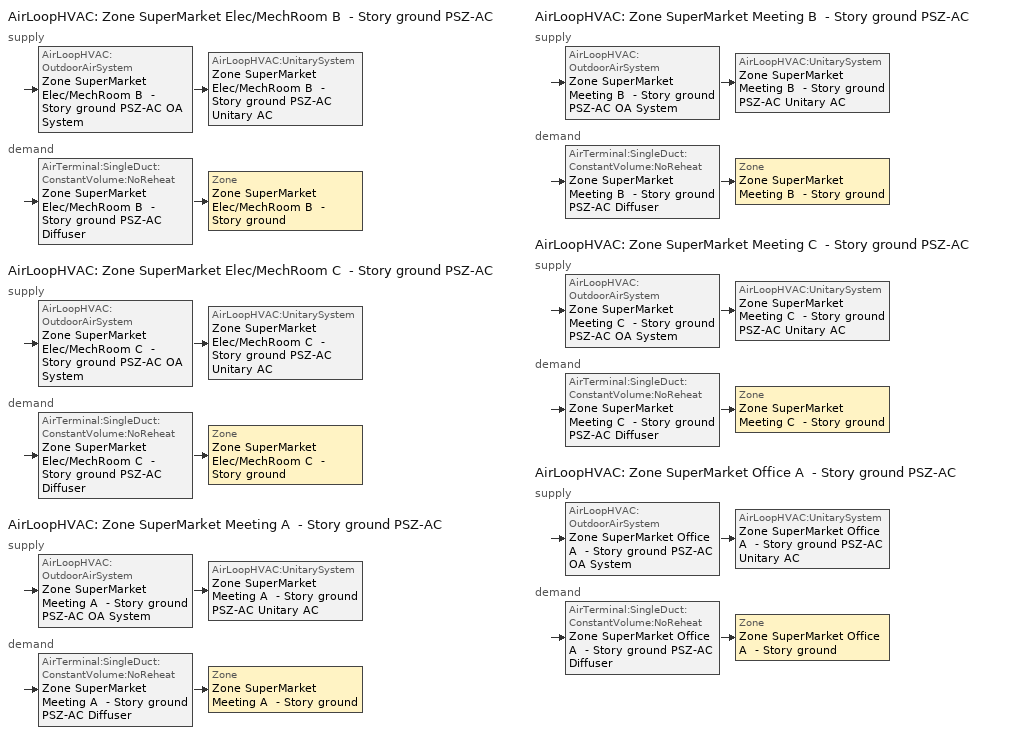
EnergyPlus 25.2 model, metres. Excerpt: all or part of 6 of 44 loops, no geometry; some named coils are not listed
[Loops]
AirLoopHVAC 'Zone SuperMarket Elec/MechRoom B  - Story ground PSZ-AC'
 supply: AirLoopHVAC:OutdoorAirSystem 'Zone SuperMarket Elec/MechRoom B  - Story ground PSZ-AC OA System' > AirLoopHVAC:UnitarySystem 'Zone SuperMarket Elec/MechRoom B  - Story ground PSZ-AC Unitary AC'
 demand: AirTerminal:SingleDuct:ConstantVolume:NoReheat 'Zone SuperMarket Elec/MechRoom B  - Story ground PSZ-AC Diffuser' > Zone 'Zone SuperMarket Elec/MechRoom B  - Story ground'
AirLoopHVAC 'Zone SuperMarket Elec/MechRoom C  - Story ground PSZ-AC'
 supply: AirLoopHVAC:OutdoorAirSystem 'Zone SuperMarket Elec/MechRoom C  - Story ground PSZ-AC OA System' > AirLoopHVAC:UnitarySystem 'Zone SuperMarket Elec/MechRoom C  - Story ground PSZ-AC Unitary AC'
 demand: AirTerminal:SingleDuct:ConstantVolume:NoReheat 'Zone SuperMarket Elec/MechRoom C  - Story ground PSZ-AC Diffuser' > Zone 'Zone SuperMarket Elec/MechRoom C  - Story ground'
AirLoopHVAC 'Zone SuperMarket Meeting A  - Story ground PSZ-AC'
 supply: AirLoopHVAC:OutdoorAirSystem 'Zone SuperMarket Meeting A  - Story ground PSZ-AC OA System' > AirLoopHVAC:UnitarySystem 'Zone SuperMarket Meeting A  - Story ground PSZ-AC Unitary AC'
 demand: AirTerminal:SingleDuct:ConstantVolume:NoReheat 'Zone SuperMarket Meeting A  - Story ground PSZ-AC Diffuser' > Zone 'Zone SuperMarket Meeting A  - Story ground'
AirLoopHVAC 'Zone SuperMarket Meeting B  - Story ground PSZ-AC'
 supply: AirLoopHVAC:OutdoorAirSystem 'Zone SuperMarket Meeting B  - Story ground PSZ-AC OA System' > AirLoopHVAC:UnitarySystem 'Zone SuperMarket Meeting B  - Story ground PSZ-AC Unitary AC'
 demand: AirTerminal:SingleDuct:ConstantVolume:NoReheat 'Zone SuperMarket Meeting B  - Story ground PSZ-AC Diffuser' > Zone 'Zone SuperMarket Meeting B  - Story ground'
AirLoopHVAC 'Zone SuperMarket Meeting C  - Story ground PSZ-AC'
 supply: AirLoopHVAC:OutdoorAirSystem 'Zone SuperMarket Meeting C  - Story ground PSZ-AC OA System' > AirLoopHVAC:UnitarySystem 'Zone SuperMarket Meeting C  - Story ground PSZ-AC Unitary AC'
 demand: AirTerminal:SingleDuct:ConstantVolume:NoReheat 'Zone SuperMarket Meeting C  - Story ground PSZ-AC Diffuser' > Zone 'Zone SuperMarket Meeting C  - Story ground'
AirLoopHVAC 'Zone SuperMarket Office A  - Story ground PSZ-AC'
 supply: AirLoopHVAC:OutdoorAirSystem 'Zone SuperMarket Office A  - Story ground PSZ-AC OA System' > AirLoopHVAC:UnitarySystem 'Zone SuperMarket Office A  - Story ground PSZ-AC Unitary AC'
 demand: AirTerminal:SingleDuct:ConstantVolume:NoReheat 'Zone SuperMarket Office A  - Story ground PSZ-AC Diffuser' > Zone 'Zone SuperMarket Office A  - Story ground'
[ZoneControl:Thermostat] Temperature Difference Between Cutout And Setpoint {deltaC}=0
Name | Zone or ZoneList | Control Type Schedule | Control 1
Zone SuperMarket Elec/MechRoom B  - Story ground Thermostat | Zone SuperMarket Elec/MechRoom B  - Story ground | Zone SuperMarket Elec/MechRoom B  - Story ground Thermostat Schedule | SuperMarket Elec/MechRoom - 90.1-2019 Thermostat 1
Zone SuperMarket Elec/MechRoom C  - Story ground Thermostat | Zone SuperMarket Elec/MechRoom C  - Story ground | Zone SuperMarket Elec/MechRoom C  - Story ground Thermostat Schedule | SuperMarket Elec/MechRoom - 90.1-2019 Thermostat
Zone SuperMarket Meeting A  - Story ground Thermostat | Zone SuperMarket Meeting A  - Story ground | Zone SuperMarket Meeting A  - Story ground Thermostat Schedule | SuperMarket Meeting - 90.1-2019 Thermostat
Zone SuperMarket Meeting B  - Story ground Thermostat | Zone SuperMarket Meeting B  - Story ground | Zone SuperMarket Meeting B  - Story ground Thermostat Schedule | SuperMarket Meeting - 90.1-2019 Thermostat 2
Zone SuperMarket Meeting C  - Story ground Thermostat | Zone SuperMarket Meeting C  - Story ground | Zone SuperMarket Meeting C  - Story ground Thermostat Schedule | SuperMarket Meeting - 90.1-2019 Thermostat 1
Zone SuperMarket Office A  - Story ground Thermostat | Zone SuperMarket Office A  - Story ground | Zone SuperMarket Office A  - Story ground Thermostat Schedule | SuperMarket Office - 90.1-2019 Thermostat 1
[ThermostatSetpoint:DualSetpoint] Heating Setpoint Temperature Schedule=SuperMarket HtgSetp; Cooling Setpoint Temperature Schedule=SuperMarket ClgSetp
SuperMarket Elec/MechRoom - 90.1-2019 Thermostat 1; SuperMarket Elec/MechRoom - 90.1-2019 Thermostat; SuperMarket Meeting - 90.1-2019 Thermostat; SuperMarket Meeting - 90.1-2019 Thermostat 2; SuperMarket Meeting - 90.1-2019 Thermostat 1; SuperMarket Office - 90.1-2019 Thermostat 1
[AirTerminal:SingleDuct:ConstantVolume:NoReheat] Availability Schedule=Always On Discrete; Maximum Air Flow Rate {m3/s}=AutoSize
Zone SuperMarket Elec/MechRoom B  - Story ground PSZ-AC Diffuser; Zone SuperMarket Elec/MechRoom C  - Story ground PSZ-AC Diffuser; Zone SuperMarket Meeting A  - Story ground PSZ-AC Diffuser; Zone SuperMarket Meeting B  - Story ground PSZ-AC Diffuser; Zone SuperMarket Meeting C  - Story ground PSZ-AC Diffuser; Zone SuperMarket Office A  - Story ground PSZ-AC Diffuser
[Zone equipment]
Zone SuperMarket Elec/MechRoom B  - Story ground: Zone SuperMarket Elec/MechRoom B  - Story ground PSZ-AC Diffuser
Zone SuperMarket Elec/MechRoom C  - Story ground: Zone SuperMarket Elec/MechRoom C  - Story ground PSZ-AC Diffuser
Zone SuperMarket Meeting A  - Story ground: Zone SuperMarket Meeting A  - Story ground PSZ-AC Diffuser
Zone SuperMarket Meeting B  - Story ground: Zone SuperMarket Meeting B  - Story ground PSZ-AC Diffuser
Zone SuperMarket Meeting C  - Story ground: Zone SuperMarket Meeting C  - Story ground PSZ-AC Diffuser
Zone SuperMarket Office A  - Story ground: Zone SuperMarket Office A  - Story ground PSZ-AC Diffuser
[Sizing:Zone] Zone Cooling Design Supply Air Temperature Input Method=SupplyAirTemperature; Zone Cooling Design Supply Air Temperature {C}=12.7778; Zone Cooling Design Supply Air Temperature Difference {deltaC}=11.11; Zone Heating Design Supply Air Temperature Input Method=SupplyAirTemperature; Zone Heating Design Supply Air Temperature {C}=50; Zone Heating Design Supply Air Temperature Difference {deltaC}=11.11; Zone Cooling Design Supply Air Humidity Ratio {kgWater/kgDryAir}=0.0085; Zone Heating Design Supply Air Humidity Ratio {kgWater/kgDryAir}=0.008; Cooling Design Air Flow Method=DesignDay; Cooling Design Air Flow Rate {m3/s}=0; Cooling Minimum Air Flow per Zone Floor Area {m3/s-m2}=0.000762; Cooling Minimum Air Flow {m3/s}=0; Cooling Minimum Air Flow Fraction=0; Heating Design Air Flow Method=DesignDay; Heating Design Air Flow Rate {m3/s}=0; Heating Maximum Air Flow per Zone Floor Area {m3/s-m2}=0.002032; Heating Maximum Air Flow {m3/s}=0.141576; Heating Maximum Air Flow Fraction=1; Account for Dedicated Outdoor Air System=No; Zone Load Sizing Method=Sensible Load Only No Latent Load; Zone Latent Cooling Design Supply Air Humidity Ratio Input Method=HumidityRatioDifference; Zone Cooling Design Supply Air Humidity Ratio Difference {kgWater/kgDryAir}=0.005; Zone Latent Heating Design Supply Air Humidity Ratio Input Method=HumidityRatioDifference; Zone Humidification Design Supply Air Humidity Ratio Difference {kgWater/kgDryAir}=0.005; Type of Space Sum to Use=Coincident; Heating Coil Sizing Method=None; Maximum Heating Capacity To Cooling Load Sizing Ratio {W/W}=1
Name | Design Specification Outdoor Air Object
Zone SuperMarket Elec/MechRoom B  - Story ground; Zone SuperMarket Elec/MechRoom C  - Story ground | SuperMarket Elec/MechRoom Ventilation
Zone SuperMarket Meeting A  - Story ground; Zone SuperMarket Meeting B  - Story ground; Zone SuperMarket Meeting C  - Story ground | SuperMarket Meeting Ventilation
Zone SuperMarket Office A  - Story ground | SuperMarket Office Ventilation
[DesignSpecification:OutdoorAir] Outdoor Air Method=Sum; Outdoor Air Flow per Zone {m3/s}=0; Outdoor Air Flow Air Changes per Hour {1/hr}=0
Name | Outdoor Air Flow per Person {m3/s-person} | Outdoor Air Flow per Zone Floor Area {m3/s-m2}
SuperMarket Elec/MechRoom Ventilation | 0 | 0
SuperMarket Meeting Ventilation; SuperMarket Office Ventilation | 0.00235974 | 0.0003048
[AirLoopHVAC] Design Supply Air Flow Rate {m3/s}=AutoSize; Design Return Air Flow Fraction of Supply Air Flow=1
Zone SuperMarket Elec/MechRoom B  - Story ground PSZ-AC; Zone SuperMarket Elec/MechRoom C  - Story ground PSZ-AC; Zone SuperMarket Meeting A  - Story ground PSZ-AC; Zone SuperMarket Meeting B  - Story ground PSZ-AC; Zone SuperMarket Meeting C  - Story ground PSZ-AC; Zone SuperMarket Office A  - Story ground PSZ-AC
[Sizing:System] Type of Load to Size On=Sensible; Design Outdoor Air Flow Rate {m3/s}=Autosize; Central Heating Maximum System Air Flow Ratio=1; Preheat Design Temperature {C}=7.22222; Preheat Design Humidity Ratio {kgWater/kgDryAir}=0.008; Precool Design Temperature {C}=12.7778; Precool Design Humidity Ratio {kgWater/kgDryAir}=0.008; Central Cooling Design Supply Air Temperature {C}=12.7778; Central Heating Design Supply Air Temperature {C}=50; Type of Zone Sum to Use=Coincident; 100% Outdoor Air in Cooling=No; 100% Outdoor Air in Heating=No; Central Cooling Design Supply Air Humidity Ratio {kgWater/kgDryAir}=0.0085; Central Heating Design Supply Air Humidity Ratio {kgWater/kgDryAir}=0.008; Cooling Supply Air Flow Rate Method=DesignDay; Cooling Supply Air Flow Rate {m3/s}=0; Cooling Supply Air Flow Rate Per Floor Area {m3/s-m2}=0.00996765; Cooling Fraction of Autosized Cooling Supply Air Flow Rate=1; Cooling Supply Air Flow Rate Per Unit Cooling Capacity {m3/s-W}=3.94755e-05; Heating Supply Air Flow Rate Method=DesignDay; Heating Supply Air Flow Rate {m3/s}=0; Heating Supply Air Flow Rate Per Floor Area {m3/s-m2}=0.00996765; Heating Fraction of Autosized Heating Supply Air Flow Rate=1; Heating Fraction of Autosized Cooling Supply Air Flow Rate=1; Heating Supply Air Flow Rate Per Unit Heating Capacity {m3/s-W}=3.15882e-05; System Outdoor Air Method=ZoneSum; Zone Maximum Outdoor Air Fraction=1; Cooling Design Capacity Method=CoolingDesignCapacity; Cooling Design Capacity {W}=Autosize; Cooling Design Capacity Per Floor Area {W/m2}=234.7; Fraction of Autosized Cooling Design Capacity=1; Heating Design Capacity Method=HeatingDesignCapacity; Heating Design Capacity {W}=Autosize; Heating Design Capacity Per Floor Area {W/m2}=157; Fraction of Autosized Heating Design Capacity=1; Central Cooling Capacity Control Method=OnOff; Occupant Diversity=Autosize; Heating Coil Sizing Method=None; Maximum Heating Capacity To Cooling Capacity Sizing Ratio {W/W}=1
Zone SuperMarket Elec/MechRoom B  - Story ground PSZ-AC; Zone SuperMarket Elec/MechRoom C  - Story ground PSZ-AC; Zone SuperMarket Meeting A  - Story ground PSZ-AC; Zone SuperMarket Meeting B  - Story ground PSZ-AC; Zone SuperMarket Meeting C  - Story ground PSZ-AC; Zone SuperMarket Office A  - Story ground PSZ-AC
[Controller:OutdoorAir] Minimum Outdoor Air Flow Rate {m3/s}=Autosize; Maximum Outdoor Air Flow Rate {m3/s}=Autosize; Economizer Control Type=NoEconomizer; Economizer Control Action Type=ModulateFlow; Economizer Maximum Limit Dry-Bulb Temperature {C}=28; Economizer Maximum Limit Enthalpy {J/kg}=64000; Lockout Type=LockoutWithHeating; Minimum Limit Type=FixedMinimum; High Humidity Control=No; High Humidity Outdoor Air Flow Ratio=1; Control High Indoor Humidity Based on Outdoor Humidity Ratio=Yes; Heat Recovery Bypass Control Type=BypassWhenWithinEconomizerLimits; Economizer Operation Staging=InterlockedWithMechanicalCooling
Name | Minimum Outdoor Air Schedule | Maximum Fraction of Outdoor Air Schedule | Mechanical Ventilation Controller
Zone SuperMarket Elec/MechRoom B  - Story ground PSZ-AC OA System Controller | Zone SuperMarket Elec/MechRoom B  - Story ground PSZ-AC Occ Sch | ems_Zone_SuperMarket_Elec_MechRoom_B____Story_ground_PSZ_AC_maxOASch | Controller Mechanical Ventilation 8
Zone SuperMarket Elec/MechRoom C  - Story ground PSZ-AC OA System Controller | Zone SuperMarket Elec/MechRoom C  - Story ground PSZ-AC Occ Sch | ems_Zone_SuperMarket_Elec_MechRoom_C____Story_ground_PSZ_AC_maxOASch | Controller Mechanical Ventilation 9
Zone SuperMarket Meeting A  - Story ground PSZ-AC OA System Controller | Zone SuperMarket Meeting A  - Story ground PSZ-AC Occ Sch | ems_Zone_SuperMarket_Meeting_A____Story_ground_PSZ_AC_maxOASch | Controller Mechanical Ventilation 19
Zone SuperMarket Meeting B  - Story ground PSZ-AC OA System Controller | Zone SuperMarket Meeting B  - Story ground PSZ-AC Occ Sch | ems_Zone_SuperMarket_Meeting_B____Story_ground_PSZ_AC_maxOASch | Controller Mechanical Ventilation 20
Zone SuperMarket Meeting C  - Story ground PSZ-AC OA System Controller | Zone SuperMarket Meeting C  - Story ground PSZ-AC Occ Sch | ems_Zone_SuperMarket_Meeting_C____Story_ground_PSZ_AC_maxOASch | Controller Mechanical Ventilation 21
Zone SuperMarket Office A  - Story ground PSZ-AC OA System Controller | Zone SuperMarket Office A  - Story ground PSZ-AC Occ Sch | ems_Zone_SuperMarket_Office_A____Story_ground_PSZ_AC_maxOASch | Controller Mechanical Ventilation 16
[Controller:MechanicalVentilation] Demand Controlled Ventilation=No; System Outdoor Air Method=ZoneSum
Name | Availability Schedule | Zone or ZoneList Name 1 | Design Specification Outdoor Air Object Name 1
Controller Mechanical Ventilation 8 | Zone SuperMarket Elec/MechRoom B  - Story ground PSZ-AC Occ Sch | Zone SuperMarket Elec/MechRoom B  - Story ground | SuperMarket Elec/MechRoom Ventilation
Controller Mechanical Ventilation 9 | Zone SuperMarket Elec/MechRoom C  - Story ground PSZ-AC Occ Sch | Zone SuperMarket Elec/MechRoom C  - Story ground | SuperMarket Elec/MechRoom Ventilation
Controller Mechanical Ventilation 19 | Zone SuperMarket Meeting A  - Story ground PSZ-AC Occ Sch | Zone SuperMarket Meeting A  - Story ground | SuperMarket Meeting Ventilation
Controller Mechanical Ventilation 20 | Zone SuperMarket Meeting B  - Story ground PSZ-AC Occ Sch | Zone SuperMarket Meeting B  - Story ground | SuperMarket Meeting Ventilation
Controller Mechanical Ventilation 21 | Zone SuperMarket Meeting C  - Story ground PSZ-AC Occ Sch | Zone SuperMarket Meeting C  - Story ground | SuperMarket Meeting Ventilation
Controller Mechanical Ventilation 16 | Zone SuperMarket Office A  - Story ground PSZ-AC Occ Sch | Zone SuperMarket Office A  - Story ground | SuperMarket Office Ventilation
[SetpointManager:MixedAir] Control Variable=Temperature
Name | Setpoint Node or NodeList
Zone SuperMarket Elec/MechRoom B  - Story ground PSZ-AC Mixed Air Node OS Default SPM | Zone SuperMarket Elec/MechRoom B  - Story ground PSZ-AC Mixed Air Node
Zone SuperMarket Elec/MechRoom C  - Story ground PSZ-AC Mixed Air Node OS Default SPM | Zone SuperMarket Elec/MechRoom C  - Story ground PSZ-AC Mixed Air Node
Zone SuperMarket Meeting A  - Story ground PSZ-AC Mixed Air Node OS Default SPM | Zone SuperMarket Meeting A  - Story ground PSZ-AC Mixed Air Node
Zone SuperMarket Meeting B  - Story ground PSZ-AC Mixed Air Node OS Default SPM | Zone SuperMarket Meeting B  - Story ground PSZ-AC Mixed Air Node
Zone SuperMarket Meeting C  - Story ground PSZ-AC Mixed Air Node OS Default SPM | Zone SuperMarket Meeting C  - Story ground PSZ-AC Mixed Air Node
Zone SuperMarket Office A  - Story ground PSZ-AC Mixed Air Node OS Default SPM | Zone SuperMarket Office A  - Story ground PSZ-AC Mixed Air Node
[AirLoopHVAC:UnitarySystem] Control Type=Load; Dehumidification Control Type=None; Availability Schedule=Always On Discrete; Fan Placement=DrawThrough; DX Heating Coil Sizing Ratio=1; Use DOAS DX Cooling Coil=No; Minimum Supply Air Temperature {C}=2; Latent Load Control=SensibleOnlyLoadControl; Cooling Supply Air Flow Rate Method=SupplyAirFlowRate; Cooling Supply Air Flow Rate {m3/s}=Autosize; Heating Supply Air Flow Rate Method=SupplyAirFlowRate; Heating Supply Air Flow Rate {m3/s}=Autosize; No Load Supply Air Flow Rate Method=None; No Load Supply Air Flow Rate Control Set To Low Speed=Yes; Maximum Supply Air Temperature {C}=80; Maximum Outdoor Dry-Bulb Temperature for Supplemental Heater Operation {C}=21; Ancillary On-Cycle Electric Power {W}=0; Ancillary Off-Cycle Electric Power {W}=0
Name | Controlling Zone or Thermostat Location | Supply Fan | Supply Air Fan Operating Mode Schedule | Heating Coil | Cooling Coil | Supplemental Heating Coil
Zone SuperMarket Elec/MechRoom B  - Story ground PSZ-AC Unitary AC | Zone SuperMarket Elec/MechRoom B  - Story ground | Zone SuperMarket Elec/MechRoom B  - Story ground PSZ-AC Fan | Zone SuperMarket Elec/MechRoom B  - Story ground PSZ-AC Occ Sch | Zone SuperMarket Elec/MechRoom B  - Story ground PSZ-AC Water Htg Coil | Zone SuperMarket Elec/MechRoom B  - Story ground PSZ-AC 1spd DX AC Clg Coil 11kBtu/hr 13.4SEER | Zone SuperMarket Elec/MechRoom B  - Story ground PSZ-AC Electric Backup Htg Coil
Zone SuperMarket Elec/MechRoom C  - Story ground PSZ-AC Unitary AC | Zone SuperMarket Elec/MechRoom C  - Story ground | Zone SuperMarket Elec/MechRoom C  - Story ground PSZ-AC Fan | Zone SuperMarket Elec/MechRoom C  - Story ground PSZ-AC Occ Sch | Zone SuperMarket Elec/MechRoom C  - Story ground PSZ-AC Water Htg Coil | Zone SuperMarket Elec/MechRoom C  - Story ground PSZ-AC 1spd DX AC Clg Coil 2kBtu/hr 13.4SEER | Zone SuperMarket Elec/MechRoom C  - Story ground PSZ-AC Electric Backup Htg Coil
Zone SuperMarket Meeting A  - Story ground PSZ-AC Unitary AC | Zone SuperMarket Meeting A  - Story ground | Zone SuperMarket Meeting A  - Story ground PSZ-AC Fan | Zone SuperMarket Meeting A  - Story ground PSZ-AC Occ Sch - adjusted | Zone SuperMarket Meeting A  - Story ground PSZ-AC Water Htg Coil | Zone SuperMarket Meeting A  - Story ground PSZ-AC 1spd DX AC Clg Coil 3kBtu/hr 13.4SEER | Zone SuperMarket Meeting A  - Story ground PSZ-AC Electric Backup Htg Coil
Zone SuperMarket Meeting B  - Story ground PSZ-AC Unitary AC | Zone SuperMarket Meeting B  - Story ground | Zone SuperMarket Meeting B  - Story ground PSZ-AC Fan | Zone SuperMarket Meeting B  - Story ground PSZ-AC Occ Sch - adjusted | Zone SuperMarket Meeting B  - Story ground PSZ-AC Water Htg Coil | Zone SuperMarket Meeting B  - Story ground PSZ-AC 1spd DX AC Clg Coil 17kBtu/hr 13.4SEER | Zone SuperMarket Meeting B  - Story ground PSZ-AC Electric Backup Htg Coil
Zone SuperMarket Meeting C  - Story ground PSZ-AC Unitary AC | Zone SuperMarket Meeting C  - Story ground | Zone SuperMarket Meeting C  - Story ground PSZ-AC Fan | Zone SuperMarket Meeting C  - Story ground PSZ-AC Occ Sch - adjusted | Zone SuperMarket Meeting C  - Story ground PSZ-AC Water Htg Coil | Zone SuperMarket Meeting C  - Story ground PSZ-AC 1spd DX AC Clg Coil 3kBtu/hr 13.4SEER | Zone SuperMarket Meeting C  - Story ground PSZ-AC Electric Backup Htg Coil
Zone SuperMarket Office A  - Story ground PSZ-AC Unitary AC | Zone SuperMarket Office A  - Story ground | Zone SuperMarket Office A  - Story ground PSZ-AC Fan | Zone SuperMarket Office A  - Story ground PSZ-AC Occ Sch - adjusted | Zone SuperMarket Office A  - Story ground PSZ-AC Water Htg Coil | Zone SuperMarket Office A  - Story ground PSZ-AC 1spd DX AC Clg Coil 2kBtu/hr 13.4SEER | Zone SuperMarket Office A  - Story ground PSZ-AC Electric Backup Htg Coil
[Fan:OnOff] Availability Schedule=Always On Discrete; Fan Total Efficiency=0.55575; Pressure Rise {Pa}=622.722; Maximum Flow Rate {m3/s}=Autosize; Motor Efficiency=0.855; Motor In Airstream Fraction=1
Name | Fan Power Ratio Function of Speed Ratio Curve | Fan Efficiency Ratio Function of Speed Ratio Curve
Zone SuperMarket Elec/MechRoom B  - Story ground PSZ-AC Fan | Fan On Off Power Curve 7 | Fan On Off Efficiency Curve 7
Zone SuperMarket Elec/MechRoom C  - Story ground PSZ-AC Fan | Fan On Off Power Curve 8 | Fan On Off Efficiency Curve 8
Zone SuperMarket Meeting A  - Story ground PSZ-AC Fan | Fan On Off Power Curve 18 | Fan On Off Efficiency Curve 18
Zone SuperMarket Meeting B  - Story ground PSZ-AC Fan | Fan On Off Power Curve 19 | Fan On Off Efficiency Curve 19
Zone SuperMarket Meeting C  - Story ground PSZ-AC Fan | Fan On Off Power Curve 20 | Fan On Off Efficiency Curve 20
Zone SuperMarket Office A  - Story ground PSZ-AC Fan | Fan On Off Power Curve 15 | Fan On Off Efficiency Curve 15
[Coil:Cooling:DX:SingleSpeed] Availability Schedule=Always On Discrete; Gross Rated Total Cooling Capacity {W}=Autosize; Gross Rated Sensible Heat Ratio=Autosize; Gross Rated Cooling COP {W/W}=3.721984; Rated Air Flow Rate {m3/s}=Autosize; Rated Evaporator Fan Power Per Volume Flow Rate 2017 {W/(m3/s)}=773.3; Rated Evaporator Fan Power Per Volume Flow Rate 2023 {W/(m3/s)}=934.4; Total Cooling Capacity Function of Temperature Curve=CoilClgDXQRatio_fTwbToadbSI; Total Cooling Capacity Function of Flow Fraction Curve=CoilClgDXSnglQRatio_fCFMRatio; Energy Input Ratio Function of Temperature Curve=CoilClgDXEIRRatio_fTwbToadbSI; Energy Input Ratio Function of Flow Fraction Curve=CoilClgDXSnglEIRRatio_fCFMRatio; Part Load Fraction Correlation Curve=CoilClgDXEIRRatio_fQFrac; Minimum Outdoor Dry-Bulb Temperature for Compressor Operation {C}=-25; Nominal Time for Condensate Removal to Begin {s}=0; Ratio of Initial Moisture Evaporation Rate and Steady State Latent Capacity=0; Maximum Cycling Rate {cycles/hr}=0; Latent Capacity Time Constant {s}=0; Condenser Type=AirCooled; Evaporative Condenser Effectiveness=0.9; Evaporative Condenser Air Flow Rate {m3/s}=Autosize; Evaporative Condenser Pump Rated Power Consumption {W}=Autosize; Crankcase Heater Capacity {W}=0; Maximum Outdoor Dry-Bulb Temperature for Crankcase Heater Operation {C}=10; Basin Heater Capacity {W/K}=0; Basin Heater Setpoint Temperature {C}=2
Zone SuperMarket Elec/MechRoom B  - Story ground PSZ-AC 1spd DX AC Clg Coil 11kBtu/hr 13.4SEER; Zone SuperMarket Elec/MechRoom C  - Story ground PSZ-AC 1spd DX AC Clg Coil 2kBtu/hr 13.4SEER; Zone SuperMarket Meeting A  - Story ground PSZ-AC 1spd DX AC Clg Coil 3kBtu/hr 13.4SEER; Zone SuperMarket Meeting B  - Story ground PSZ-AC 1spd DX AC Clg Coil 17kBtu/hr 13.4SEER; Zone SuperMarket Meeting C  - Story ground PSZ-AC 1spd DX AC Clg Coil 3kBtu/hr 13.4SEER; Zone SuperMarket Office A  - Story ground PSZ-AC 1spd DX AC Clg Coil 2kBtu/hr 13.4SEER
[Coil:Heating:Electric] Availability Schedule=Always On Discrete; Efficiency=1; Nominal Capacity {W}=Autosize
Zone SuperMarket Elec/MechRoom B  - Story ground PSZ-AC Electric Backup Htg Coil; Zone SuperMarket Elec/MechRoom C  - Story ground PSZ-AC Electric Backup Htg Coil; Zone SuperMarket Meeting A  - Story ground PSZ-AC Electric Backup Htg Coil; Zone SuperMarket Meeting B  - Story ground PSZ-AC Electric Backup Htg Coil; Zone SuperMarket Meeting C  - Story ground PSZ-AC Electric Backup Htg Coil; Zone SuperMarket Office A  - Story ground PSZ-AC Electric Backup Htg Coil
[SetpointManager:SingleZone:Reheat] Control Variable=Temperature; Minimum Supply Air Temperature {C}=12.7778; Maximum Supply Air Temperature {C}=50
Name | Control Zone | Setpoint Node or NodeList
Zone SuperMarket Elec/MechRoom B  - Story ground Setpoint Manager SZ Reheat | Zone SuperMarket Elec/MechRoom B  - Story ground | Zone SuperMarket Elec/MechRoom B  - Story ground PSZ-AC Supply Outlet Node
Zone SuperMarket Elec/MechRoom C  - Story ground Setpoint Manager SZ Reheat | Zone SuperMarket Elec/MechRoom C  - Story ground | Zone SuperMarket Elec/MechRoom C  - Story ground PSZ-AC Supply Outlet Node
Zone SuperMarket Meeting A  - Story ground Setpoint Manager SZ Reheat | Zone SuperMarket Meeting A  - Story ground | Zone SuperMarket Meeting A  - Story ground PSZ-AC Supply Outlet Node
Zone SuperMarket Meeting B  - Story ground Setpoint Manager SZ Reheat | Zone SuperMarket Meeting B  - Story ground | Zone SuperMarket Meeting B  - Story ground PSZ-AC Supply Outlet Node
Zone SuperMarket Meeting C  - Story ground Setpoint Manager SZ Reheat | Zone SuperMarket Meeting C  - Story ground | Zone SuperMarket Meeting C  - Story ground PSZ-AC Supply Outlet Node
Zone SuperMarket Office A  - Story ground Setpoint Manager SZ Reheat | Zone SuperMarket Office A  - Story ground | Zone SuperMarket Office A  - Story ground PSZ-AC Supply Outlet Node
[Schedule:Day:Interval]
SuperMarket HtgSetp Default; SuperMarket HtgSetp Winter Design Day: No, 06:00, 15.6, 22:00, 21, 24:00, 15.6
SuperMarket HtgSetp Summer Design Day: No, 24:00, 15.6
SuperMarket ClgSetp Default; SuperMarket ClgSetp Summer Design Day: No, 06:00, 30, 22:00, 24, 24:00, 30
SuperMarket ClgSetp Winter Design Day: No, 24:00, 30
ems_Zone_SuperMarket_Elec_MechRoom_B____Story_ground_PSZ_AC_maxOASch_Default; ems_Zone_SuperMarket_Elec_MechRoom_C____Story_ground_PSZ_AC_maxOASch_Default; ems_Zone_SuperMarket_Meeting_A____Story_ground_PSZ_AC_maxOASch_Default; ems_Zone_SuperMarket_Meeting_B____Story_ground_PSZ_AC_maxOASch_Default; ems_Zone_SuperMarket_Meeting_C____Story_ground_PSZ_AC_maxOASch_Default; ems_Zone_SuperMarket_Office_A____Story_ground_PSZ_AC_maxOASch_Default: No, 24:00, 0.75
Schedule Day 57; Schedule Day 61; Schedule Day 65; Schedule Day 69: No, 07:00, 0, 21:00, 1, 24:00, 0
Schedule Day 58; Schedule Day 66; Schedule Day 70: No, 07:00, 0, 20:00, 1, 24:00, 0
Schedule Day 59; Schedule Day 67; Schedule Day 71: No, 07:00, 0, 12:00, 1, 13:00, 0, 20:00, 1, 24:00, 0
Schedule Day 60; Schedule Day 64; Schedule Day 68; Schedule Day 72: No, 07:00, 0, 12:00, 1, 13:00, 0, 21:00, 1, 24:00, 0
Schedule Day 62: No, 08:00, 0, 19:00, 1, 24:00, 0
Schedule Day 63: No, 08:00, 0, 12:00, 1, 13:00, 0, 19:00, 1, 24:00, 0
Zone SuperMarket Elec/MechRoom B  - Story ground PSZ-AC Occ Sch Default; Zone SuperMarket Elec/MechRoom C  - Story ground PSZ-AC Occ Sch Default: No, 24:00, 0
Zone SuperMarket Meeting A  - Story ground PSZ-AC Occ Sch Default; Zone SuperMarket Meeting C  - Story ground PSZ-AC Occ Sch Default; Zone SuperMarket Office A  - Story ground PSZ-AC Occ Sch Default: No, 07:00, 0, 22:00, 1, 24:00, 0
Zone SuperMarket Meeting A  - Story ground PSZ-AC Occ Sch Default 1; Zone SuperMarket Meeting C  - Story ground PSZ-AC Occ Sch Default 1; Zone SuperMarket Office A  - Story ground PSZ-AC Occ Sch Default 1: No, 07:00, 0, 12:00, 1, 13:00, 0, 22:00, 1, 24:00, 0
Zone SuperMarket Meeting A  - Story ground PSZ-AC Occ Sch Summer Design Day; Zone SuperMarket Meeting A  - Story ground PSZ-AC Occ Sch Summer Design Day 1; Zone SuperMarket Meeting A  - Story ground PSZ-AC Occ Sch Winter Design Day; Zone SuperMarket Meeting A  - Story ground PSZ-AC Occ Sch Winter Design Day 1; Zone SuperMarket Meeting B  - Story ground PSZ-AC Occ Sch Summer Design Day; Zone SuperMarket Meeting B  - Story ground PSZ-AC Occ Sch Summer Design Day 1; Zone SuperMarket Meeting B  - Story ground PSZ-AC Occ Sch Winter Design Day; Zone SuperMarket Meeting B  - Story ground PSZ-AC Occ Sch Winter Design Day 1; Zone SuperMarket Meeting C  - Story ground PSZ-AC Occ Sch Summer Design Day; Zone SuperMarket Meeting C  - Story ground PSZ-AC Occ Sch Summer Design Day 1; Zone SuperMarket Meeting C  - Story ground PSZ-AC Occ Sch Winter Design Day; Zone SuperMarket Meeting C  - Story ground PSZ-AC Occ Sch Winter Design Day 1; Zone SuperMarket Office A  - Story ground PSZ-AC Occ Sch Summer Design Day; Zone SuperMarket Office A  - Story ground PSZ-AC Occ Sch Summer Design Day 1; Zone SuperMarket Office A  - Story ground PSZ-AC Occ Sch Winter Design Day; Zone SuperMarket Office A  - Story ground PSZ-AC Occ Sch Winter Design Day 1: No, 24:00, 1
Zone SuperMarket Meeting B  - Story ground PSZ-AC Occ Sch Default: No, 08:00, 0, 22:00, 1, 24:00, 0
Zone SuperMarket Meeting B  - Story ground PSZ-AC Occ Sch Default 1: No, 08:00, 0, 12:00, 1, 13:00, 0, 22:00, 1, 24:00, 0
[Schedule:Week:Daily]
SuperMarket HtgSetp Week Rule - Jan1-Dec31: SuperMarket HtgSetp Default, SuperMarket HtgSetp Default, SuperMarket HtgSetp Default, SuperMarket HtgSetp Default, SuperMarket HtgSetp Default, SuperMarket HtgSetp Default, SuperMarket HtgSetp Default, SuperMarket HtgSetp Default, SuperMarket HtgSetp Summer Design Day, SuperMarket HtgSetp Winter Design Day, SuperMarket HtgSetp Default, SuperMarket HtgSetp Default
SuperMarket ClgSetp Week Rule - Jan1-Dec31: SuperMarket ClgSetp Default, SuperMarket ClgSetp Default, SuperMarket ClgSetp Default, SuperMarket ClgSetp Default, SuperMarket ClgSetp Default, SuperMarket ClgSetp Default, SuperMarket ClgSetp Default, SuperMarket ClgSetp Default, SuperMarket ClgSetp Summer Design Day, SuperMarket ClgSetp Winter Design Day, SuperMarket ClgSetp Default, SuperMarket ClgSetp Default
ems_Zone_SuperMarket_Elec_MechRoom_B____Story_ground_PSZ_AC_maxOASch Week Rule - Jan1-Dec31: ems_Zone_SuperMarket_Elec_MechRoom_B____Story_ground_PSZ_AC_maxOASch_Default, ems_Zone_SuperMarket_Elec_MechRoom_B____Story_ground_PSZ_AC_maxOASch_Default, ems_Zone_SuperMarket_Elec_MechRoom_B____Story_ground_PSZ_AC_maxOASch_Default, ems_Zone_SuperMarket_Elec_MechRoom_B____Story_ground_PSZ_AC_maxOASch_Default, ems_Zone_SuperMarket_Elec_MechRoom_B____Story_ground_PSZ_AC_maxOASch_Default, ems_Zone_SuperMarket_Elec_MechRoom_B____Story_ground_PSZ_AC_maxOASch_Default, ems_Zone_SuperMarket_Elec_MechRoom_B____Story_ground_PSZ_AC_maxOASch_Default, ems_Zone_SuperMarket_Elec_MechRoom_B____Story_ground_PSZ_AC_maxOASch_Default, ems_Zone_SuperMarket_Elec_MechRoom_B____Story_ground_PSZ_AC_maxOASch_Default, ems_Zone_SuperMarket_Elec_MechRoom_B____Story_ground_PSZ_AC_maxOASch_Default, ems_Zone_SuperMarket_Elec_MechRoom_B____Story_ground_PSZ_AC_maxOASch_Default, ems_Zone_SuperMarket_Elec_MechRoom_B____Story_ground_PSZ_AC_maxOASch_Default
ems_Zone_SuperMarket_Elec_MechRoom_C____Story_ground_PSZ_AC_maxOASch Week Rule - Jan1-Dec31: ems_Zone_SuperMarket_Elec_MechRoom_C____Story_ground_PSZ_AC_maxOASch_Default, ems_Zone_SuperMarket_Elec_MechRoom_C____Story_ground_PSZ_AC_maxOASch_Default, ems_Zone_SuperMarket_Elec_MechRoom_C____Story_ground_PSZ_AC_maxOASch_Default, ems_Zone_SuperMarket_Elec_MechRoom_C____Story_ground_PSZ_AC_maxOASch_Default, ems_Zone_SuperMarket_Elec_MechRoom_C____Story_ground_PSZ_AC_maxOASch_Default, ems_Zone_SuperMarket_Elec_MechRoom_C____Story_ground_PSZ_AC_maxOASch_Default, ems_Zone_SuperMarket_Elec_MechRoom_C____Story_ground_PSZ_AC_maxOASch_Default, ems_Zone_SuperMarket_Elec_MechRoom_C____Story_ground_PSZ_AC_maxOASch_Default, ems_Zone_SuperMarket_Elec_MechRoom_C____Story_ground_PSZ_AC_maxOASch_Default, ems_Zone_SuperMarket_Elec_MechRoom_C____Story_ground_PSZ_AC_maxOASch_Default, ems_Zone_SuperMarket_Elec_MechRoom_C____Story_ground_PSZ_AC_maxOASch_Default, ems_Zone_SuperMarket_Elec_MechRoom_C____Story_ground_PSZ_AC_maxOASch_Default
ems_Zone_SuperMarket_Meeting_A____Story_ground_PSZ_AC_maxOASch Week Rule - Jan1-Dec31: ems_Zone_SuperMarket_Meeting_A____Story_ground_PSZ_AC_maxOASch_Default, ems_Zone_SuperMarket_Meeting_A____Story_ground_PSZ_AC_maxOASch_Default, ems_Zone_SuperMarket_Meeting_A____Story_ground_PSZ_AC_maxOASch_Default, ems_Zone_SuperMarket_Meeting_A____Story_ground_PSZ_AC_maxOASch_Default, ems_Zone_SuperMarket_Meeting_A____Story_ground_PSZ_AC_maxOASch_Default, ems_Zone_SuperMarket_Meeting_A____Story_ground_PSZ_AC_maxOASch_Default, ems_Zone_SuperMarket_Meeting_A____Story_ground_PSZ_AC_maxOASch_Default, ems_Zone_SuperMarket_Meeting_A____Story_ground_PSZ_AC_maxOASch_Default, ems_Zone_SuperMarket_Meeting_A____Story_ground_PSZ_AC_maxOASch_Default, ems_Zone_SuperMarket_Meeting_A____Story_ground_PSZ_AC_maxOASch_Default, ems_Zone_SuperMarket_Meeting_A____Story_ground_PSZ_AC_maxOASch_Default, ems_Zone_SuperMarket_Meeting_A____Story_ground_PSZ_AC_maxOASch_Default
ems_Zone_SuperMarket_Meeting_B____Story_ground_PSZ_AC_maxOASch Week Rule - Jan1-Dec31: ems_Zone_SuperMarket_Meeting_B____Story_ground_PSZ_AC_maxOASch_Default, ems_Zone_SuperMarket_Meeting_B____Story_ground_PSZ_AC_maxOASch_Default, ems_Zone_SuperMarket_Meeting_B____Story_ground_PSZ_AC_maxOASch_Default, ems_Zone_SuperMarket_Meeting_B____Story_ground_PSZ_AC_maxOASch_Default, ems_Zone_SuperMarket_Meeting_B____Story_ground_PSZ_AC_maxOASch_Default, ems_Zone_SuperMarket_Meeting_B____Story_ground_PSZ_AC_maxOASch_Default, ems_Zone_SuperMarket_Meeting_B____Story_ground_PSZ_AC_maxOASch_Default, ems_Zone_SuperMarket_Meeting_B____Story_ground_PSZ_AC_maxOASch_Default, ems_Zone_SuperMarket_Meeting_B____Story_ground_PSZ_AC_maxOASch_Default, ems_Zone_SuperMarket_Meeting_B____Story_ground_PSZ_AC_maxOASch_Default, ems_Zone_SuperMarket_Meeting_B____Story_ground_PSZ_AC_maxOASch_Default, ems_Zone_SuperMarket_Meeting_B____Story_ground_PSZ_AC_maxOASch_Default
ems_Zone_SuperMarket_Meeting_C____Story_ground_PSZ_AC_maxOASch Week Rule - Jan1-Dec31: ems_Zone_SuperMarket_Meeting_C____Story_ground_PSZ_AC_maxOASch_Default, ems_Zone_SuperMarket_Meeting_C____Story_ground_PSZ_AC_maxOASch_Default, ems_Zone_SuperMarket_Meeting_C____Story_ground_PSZ_AC_maxOASch_Default, ems_Zone_SuperMarket_Meeting_C____Story_ground_PSZ_AC_maxOASch_Default, ems_Zone_SuperMarket_Meeting_C____Story_ground_PSZ_AC_maxOASch_Default, ems_Zone_SuperMarket_Meeting_C____Story_ground_PSZ_AC_maxOASch_Default, ems_Zone_SuperMarket_Meeting_C____Story_ground_PSZ_AC_maxOASch_Default, ems_Zone_SuperMarket_Meeting_C____Story_ground_PSZ_AC_maxOASch_Default, ems_Zone_SuperMarket_Meeting_C____Story_ground_PSZ_AC_maxOASch_Default, ems_Zone_SuperMarket_Meeting_C____Story_ground_PSZ_AC_maxOASch_Default, ems_Zone_SuperMarket_Meeting_C____Story_ground_PSZ_AC_maxOASch_Default, ems_Zone_SuperMarket_Meeting_C____Story_ground_PSZ_AC_maxOASch_Default
ems_Zone_SuperMarket_Office_A____Story_ground_PSZ_AC_maxOASch Week Rule - Jan1-Dec31: ems_Zone_SuperMarket_Office_A____Story_ground_PSZ_AC_maxOASch_Default, ems_Zone_SuperMarket_Office_A____Story_ground_PSZ_AC_maxOASch_Default, ems_Zone_SuperMarket_Office_A____Story_ground_PSZ_AC_maxOASch_Default, ems_Zone_SuperMarket_Office_A____Story_ground_PSZ_AC_maxOASch_Default, ems_Zone_SuperMarket_Office_A____Story_ground_PSZ_AC_maxOASch_Default, ems_Zone_SuperMarket_Office_A____Story_ground_PSZ_AC_maxOASch_Default, ems_Zone_SuperMarket_Office_A____Story_ground_PSZ_AC_maxOASch_Default, ems_Zone_SuperMarket_Office_A____Story_ground_PSZ_AC_maxOASch_Default, ems_Zone_SuperMarket_Office_A____Story_ground_PSZ_AC_maxOASch_Default, ems_Zone_SuperMarket_Office_A____Story_ground_PSZ_AC_maxOASch_Default, ems_Zone_SuperMarket_Office_A____Story_ground_PSZ_AC_maxOASch_Default, ems_Zone_SuperMarket_Office_A____Story_ground_PSZ_AC_maxOASch_Default
Zone SuperMarket Elec/MechRoom B  - Story ground PSZ-AC Occ Sch Week Rule - Jan1-Dec31: Zone SuperMarket Elec/MechRoom B  - Story ground PSZ-AC Occ Sch Default, Zone SuperMarket Elec/MechRoom B  - Story ground PSZ-AC Occ Sch Default, Zone SuperMarket Elec/MechRoom B  - Story ground PSZ-AC Occ Sch Default, Zone SuperMarket Elec/MechRoom B  - Story ground PSZ-AC Occ Sch Default, Zone SuperMarket Elec/MechRoom B  - Story ground PSZ-AC Occ Sch Default, Zone SuperMarket Elec/MechRoom B  - Story ground PSZ-AC Occ Sch Default, Zone SuperMarket Elec/MechRoom B  - Story ground PSZ-AC Occ Sch Default, Zone SuperMarket Elec/MechRoom B  - Story ground PSZ-AC Occ Sch Default, Zone SuperMarket Elec/MechRoom B  - Story ground PSZ-AC Occ Sch Default, Zone SuperMarket Elec/MechRoom B  - Story ground PSZ-AC Occ Sch Default, Zone SuperMarket Elec/MechRoom B  - Story ground PSZ-AC Occ Sch Default, Zone SuperMarket Elec/MechRoom B  - Story ground PSZ-AC Occ Sch Default
Zone SuperMarket Elec/MechRoom C  - Story ground PSZ-AC Occ Sch Week Rule - Jan1-Dec31: Zone SuperMarket Elec/MechRoom C  - Story ground PSZ-AC Occ Sch Default, Zone SuperMarket Elec/MechRoom C  - Story ground PSZ-AC Occ Sch Default, Zone SuperMarket Elec/MechRoom C  - Story ground PSZ-AC Occ Sch Default, Zone SuperMarket Elec/MechRoom C  - Story ground PSZ-AC Occ Sch Default, Zone SuperMarket Elec/MechRoom C  - Story ground PSZ-AC Occ Sch Default, Zone SuperMarket Elec/MechRoom C  - Story ground PSZ-AC Occ Sch Default, Zone SuperMarket Elec/MechRoom C  - Story ground PSZ-AC Occ Sch Default, Zone SuperMarket Elec/MechRoom C  - Story ground PSZ-AC Occ Sch Default, Zone SuperMarket Elec/MechRoom C  - Story ground PSZ-AC Occ Sch Default, Zone SuperMarket Elec/MechRoom C  - Story ground PSZ-AC Occ Sch Default, Zone SuperMarket Elec/MechRoom C  - Story ground PSZ-AC Occ Sch Default, Zone SuperMarket Elec/MechRoom C  - Story ground PSZ-AC Occ Sch Default
Zone SuperMarket Meeting A  - Story ground PSZ-AC Occ Sch Week Rule - Jan1-Dec31: Schedule Day 58, Zone SuperMarket Meeting A  - Story ground PSZ-AC Occ Sch Default, Zone SuperMarket Meeting A  - Story ground PSZ-AC Occ Sch Default, Zone SuperMarket Meeting A  - Story ground PSZ-AC Occ Sch Default, Zone SuperMarket Meeting A  - Story ground PSZ-AC Occ Sch Default, Zone SuperMarket Meeting A  - Story ground PSZ-AC Occ Sch Default, Schedule Day 57, Zone SuperMarket Meeting A  - Story ground PSZ-AC Occ Sch Default, Zone SuperMarket Meeting A  - Story ground PSZ-AC Occ Sch Summer Design Day, Zone SuperMarket Meeting A  - Story ground PSZ-AC Occ Sch Winter Design Day, Zone SuperMarket Meeting A  - Story ground PSZ-AC Occ Sch Default, Zone SuperMarket Meeting A  - Story ground PSZ-AC Occ Sch Default
Zone SuperMarket Meeting A  - Story ground PSZ-AC Occ Sch - adjusted Week Rule - Jan1-Dec31: Schedule Day 59, Zone SuperMarket Meeting A  - Story ground PSZ-AC Occ Sch Default 1, Zone SuperMarket Meeting A  - Story ground PSZ-AC Occ Sch Default 1, Zone SuperMarket Meeting A  - Story ground PSZ-AC Occ Sch Default 1, Zone SuperMarket Meeting A  - Story ground PSZ-AC Occ Sch Default 1, Zone SuperMarket Meeting A  - Story ground PSZ-AC Occ Sch Default 1, Schedule Day 60, Zone SuperMarket Meeting A  - Story ground PSZ-AC Occ Sch Default 1, Zone SuperMarket Meeting A  - Story ground PSZ-AC Occ Sch Summer Design Day 1, Zone SuperMarket Meeting A  - Story ground PSZ-AC Occ Sch Winter Design Day 1, Zone SuperMarket Meeting A  - Story ground PSZ-AC Occ Sch Default 1, Zone SuperMarket Meeting A  - Story ground PSZ-AC Occ Sch Default 1
Zone SuperMarket Meeting B  - Story ground PSZ-AC Occ Sch Week Rule - Jan1-Dec31: Schedule Day 62, Zone SuperMarket Meeting B  - Story ground PSZ-AC Occ Sch Default, Zone SuperMarket Meeting B  - Story ground PSZ-AC Occ Sch Default, Zone SuperMarket Meeting B  - Story ground PSZ-AC Occ Sch Default, Zone SuperMarket Meeting B  - Story ground PSZ-AC Occ Sch Default, Zone SuperMarket Meeting B  - Story ground PSZ-AC Occ Sch Default, Schedule Day 61, Zone SuperMarket Meeting B  - Story ground PSZ-AC Occ Sch Default, Zone SuperMarket Meeting B  - Story ground PSZ-AC Occ Sch Summer Design Day, Zone SuperMarket Meeting B  - Story ground PSZ-AC Occ Sch Winter Design Day, Zone SuperMarket Meeting B  - Story ground PSZ-AC Occ Sch Default, Zone SuperMarket Meeting B  - Story ground PSZ-AC Occ Sch Default
Zone SuperMarket Meeting B  - Story ground PSZ-AC Occ Sch - adjusted Week Rule - Jan1-Dec31: Schedule Day 63, Zone SuperMarket Meeting B  - Story ground PSZ-AC Occ Sch Default 1, Zone SuperMarket Meeting B  - Story ground PSZ-AC Occ Sch Default 1, Zone SuperMarket Meeting B  - Story ground PSZ-AC Occ Sch Default 1, Zone SuperMarket Meeting B  - Story ground PSZ-AC Occ Sch Default 1, Zone SuperMarket Meeting B  - Story ground PSZ-AC Occ Sch Default 1, Schedule Day 64, Zone SuperMarket Meeting B  - Story ground PSZ-AC Occ Sch Default 1, Zone SuperMarket Meeting B  - Story ground PSZ-AC Occ Sch Summer Design Day 1, Zone SuperMarket Meeting B  - Story ground PSZ-AC Occ Sch Winter Design Day 1, Zone SuperMarket Meeting B  - Story ground PSZ-AC Occ Sch Default 1, Zone SuperMarket Meeting B  - Story ground PSZ-AC Occ Sch Default 1
Zone SuperMarket Meeting C  - Story ground PSZ-AC Occ Sch Week Rule - Jan1-Dec31: Schedule Day 66, Zone SuperMarket Meeting C  - Story ground PSZ-AC Occ Sch Default, Zone SuperMarket Meeting C  - Story ground PSZ-AC Occ Sch Default, Zone SuperMarket Meeting C  - Story ground PSZ-AC Occ Sch Default, Zone SuperMarket Meeting C  - Story ground PSZ-AC Occ Sch Default, Zone SuperMarket Meeting C  - Story ground PSZ-AC Occ Sch Default, Schedule Day 65, Zone SuperMarket Meeting C  - Story ground PSZ-AC Occ Sch Default, Zone SuperMarket Meeting C  - Story ground PSZ-AC Occ Sch Summer Design Day, Zone SuperMarket Meeting C  - Story ground PSZ-AC Occ Sch Winter Design Day, Zone SuperMarket Meeting C  - Story ground PSZ-AC Occ Sch Default, Zone SuperMarket Meeting C  - Story ground PSZ-AC Occ Sch Default
Zone SuperMarket Meeting C  - Story ground PSZ-AC Occ Sch - adjusted Week Rule - Jan1-Dec31: Schedule Day 67, Zone SuperMarket Meeting C  - Story ground PSZ-AC Occ Sch Default 1, Zone SuperMarket Meeting C  - Story ground PSZ-AC Occ Sch Default 1, Zone SuperMarket Meeting C  - Story ground PSZ-AC Occ Sch Default 1, Zone SuperMarket Meeting C  - Story ground PSZ-AC Occ Sch Default 1, Zone SuperMarket Meeting C  - Story ground PSZ-AC Occ Sch Default 1, Schedule Day 68, Zone SuperMarket Meeting C  - Story ground PSZ-AC Occ Sch Default 1, Zone SuperMarket Meeting C  - Story ground PSZ-AC Occ Sch Summer Design Day 1, Zone SuperMarket Meeting C  - Story ground PSZ-AC Occ Sch Winter Design Day 1, Zone SuperMarket Meeting C  - Story ground PSZ-AC Occ Sch Default 1, Zone SuperMarket Meeting C  - Story ground PSZ-AC Occ Sch Default 1
Zone SuperMarket Office A  - Story ground PSZ-AC Occ Sch Week Rule - Jan1-Dec31: Schedule Day 70, Zone SuperMarket Office A  - Story ground PSZ-AC Occ Sch Default, Zone SuperMarket Office A  - Story ground PSZ-AC Occ Sch Default, Zone SuperMarket Office A  - Story ground PSZ-AC Occ Sch Default, Zone SuperMarket Office A  - Story ground PSZ-AC Occ Sch Default, Zone SuperMarket Office A  - Story ground PSZ-AC Occ Sch Default, Schedule Day 69, Zone SuperMarket Office A  - Story ground PSZ-AC Occ Sch Default, Zone SuperMarket Office A  - Story ground PSZ-AC Occ Sch Summer Design Day, Zone SuperMarket Office A  - Story ground PSZ-AC Occ Sch Winter Design Day, Zone SuperMarket Office A  - Story ground PSZ-AC Occ Sch Default, Zone SuperMarket Office A  - Story ground PSZ-AC Occ Sch Default
Zone SuperMarket Office A  - Story ground PSZ-AC Occ Sch - adjusted Week Rule - Jan1-Dec31: Schedule Day 71, Zone SuperMarket Office A  - Story ground PSZ-AC Occ Sch Default 1, Zone SuperMarket Office A  - Story ground PSZ-AC Occ Sch Default 1, Zone SuperMarket Office A  - Story ground PSZ-AC Occ Sch Default 1, Zone SuperMarket Office A  - Story ground PSZ-AC Occ Sch Default 1, Zone SuperMarket Office A  - Story ground PSZ-AC Occ Sch Default 1, Schedule Day 72, Zone SuperMarket Office A  - Story ground PSZ-AC Occ Sch Default 1, Zone SuperMarket Office A  - Story ground PSZ-AC Occ Sch Summer Design Day 1, Zone SuperMarket Office A  - Story ground PSZ-AC Occ Sch Winter Design Day 1, Zone SuperMarket Office A  - Story ground PSZ-AC Occ Sch Default 1, Zone SuperMarket Office A  - Story ground PSZ-AC Occ Sch Default 1
[Schedule:Year]
SuperMarket HtgSetp: SuperMarket HtgSetp Week Rule - Jan1-Dec31, 1, 1, 12, 31
SuperMarket ClgSetp: SuperMarket ClgSetp Week Rule - Jan1-Dec31, 1, 1, 12, 31
ems_Zone_SuperMarket_Elec_MechRoom_B____Story_ground_PSZ_AC_maxOASch: ems_Zone_SuperMarket_Elec_MechRoom_B____Story_ground_PSZ_AC_maxOASch Week Rule - Jan1-Dec31, 1, 1, 12, 31
ems_Zone_SuperMarket_Elec_MechRoom_C____Story_ground_PSZ_AC_maxOASch: ems_Zone_SuperMarket_Elec_MechRoom_C____Story_ground_PSZ_AC_maxOASch Week Rule - Jan1-Dec31, 1, 1, 12, 31
ems_Zone_SuperMarket_Meeting_A____Story_ground_PSZ_AC_maxOASch: ems_Zone_SuperMarket_Meeting_A____Story_ground_PSZ_AC_maxOASch Week Rule - Jan1-Dec31, 1, 1, 12, 31
ems_Zone_SuperMarket_Meeting_B____Story_ground_PSZ_AC_maxOASch: ems_Zone_SuperMarket_Meeting_B____Story_ground_PSZ_AC_maxOASch Week Rule - Jan1-Dec31, 1, 1, 12, 31
ems_Zone_SuperMarket_Meeting_C____Story_ground_PSZ_AC_maxOASch: ems_Zone_SuperMarket_Meeting_C____Story_ground_PSZ_AC_maxOASch Week Rule - Jan1-Dec31, 1, 1, 12, 31
ems_Zone_SuperMarket_Office_A____Story_ground_PSZ_AC_maxOASch: ems_Zone_SuperMarket_Office_A____Story_ground_PSZ_AC_maxOASch Week Rule - Jan1-Dec31, 1, 1, 12, 31
Zone SuperMarket Elec/MechRoom B  - Story ground PSZ-AC Occ Sch: Zone SuperMarket Elec/MechRoom B  - Story ground PSZ-AC Occ Sch Week Rule - Jan1-Dec31, 1, 1, 12, 31
Zone SuperMarket Elec/MechRoom C  - Story ground PSZ-AC Occ Sch: Zone SuperMarket Elec/MechRoom C  - Story ground PSZ-AC Occ Sch Week Rule - Jan1-Dec31, 1, 1, 12, 31
Zone SuperMarket Meeting A  - Story ground PSZ-AC Occ Sch: Zone SuperMarket Meeting A  - Story ground PSZ-AC Occ Sch Week Rule - Jan1-Dec31, 1, 1, 12, 31
Zone SuperMarket Meeting A  - Story ground PSZ-AC Occ Sch - adjusted: Zone SuperMarket Meeting A  - Story ground PSZ-AC Occ Sch - adjusted Week Rule - Jan1-Dec31, 1, 1, 12, 31
Zone SuperMarket Meeting B  - Story ground PSZ-AC Occ Sch: Zone SuperMarket Meeting B  - Story ground PSZ-AC Occ Sch Week Rule - Jan1-Dec31, 1, 1, 12, 31
Zone SuperMarket Meeting B  - Story ground PSZ-AC Occ Sch - adjusted: Zone SuperMarket Meeting B  - Story ground PSZ-AC Occ Sch - adjusted Week Rule - Jan1-Dec31, 1, 1, 12, 31
Zone SuperMarket Meeting C  - Story ground PSZ-AC Occ Sch: Zone SuperMarket Meeting C  - Story ground PSZ-AC Occ Sch Week Rule - Jan1-Dec31, 1, 1, 12, 31
Zone SuperMarket Meeting C  - Story ground PSZ-AC Occ Sch - adjusted: Zone SuperMarket Meeting C  - Story ground PSZ-AC Occ Sch - adjusted Week Rule - Jan1-Dec31, 1, 1, 12, 31
Zone SuperMarket Office A  - Story ground PSZ-AC Occ Sch: Zone SuperMarket Office A  - Story ground PSZ-AC Occ Sch Week Rule - Jan1-Dec31, 1, 1, 12, 31
Zone SuperMarket Office A  - Story ground PSZ-AC Occ Sch - adjusted: Zone SuperMarket Office A  - Story ground PSZ-AC Occ Sch - adjusted Week Rule - Jan1-Dec31, 1, 1, 12, 31
[Schedule:Compact]
Zone SuperMarket Elec/MechRoom B  - Story ground Thermostat Schedule; Zone SuperMarket Elec/MechRoom C  - Story ground Thermostat Schedule; Zone SuperMarket Meeting A  - Story ground Thermostat Schedule; Zone SuperMarket Meeting B  - Story ground Thermostat Schedule; Zone SuperMarket Meeting C  - Story ground Thermostat Schedule; Zone SuperMarket Office A  - Story ground Thermostat Schedule: Through: 12/31, For: AllDays, Until: 24:00, 4
[Schedule:Constant]
Always On Discrete: Hourly Value=1
[Curve:Exponent] Coefficient1 Constant=1; Coefficient2 Constant=0; Coefficient3 Constant=0; Minimum Value of x {BasedOnField A2}=0; Maximum Value of x {BasedOnField A2}=1
Fan On Off Power Curve 7; Fan On Off Power Curve 8; Fan On Off Power Curve 18; Fan On Off Power Curve 19; Fan On Off Power Curve 20; Fan On Off Power Curve 15
[Curve:Cubic] Maximum Value of x {BasedOnField A2}=1
Name | Coefficient1 Constant | Coefficient2 x | Coefficient3 x**2 | Coefficient4 x**3 | Minimum Value of x {BasedOnField A2}
CoilClgDXEIRRatio_fQFrac | 0 | 5.1091 | -8.5515 | 4.4744 | 0.7
Fan On Off Efficiency Curve 7; Fan On Off Efficiency Curve 8; Fan On Off Efficiency Curve 18; Fan On Off Efficiency Curve 19; Fan On Off Efficiency Curve 20; Fan On Off Efficiency Curve 15 | 1 | 0 | 0 | 0 | 0
[Curve:Biquadratic] Minimum Value of x {BasedOnField A2}=13.89; Maximum Value of x {BasedOnField A2}=25; Minimum Value of y {BasedOnField A3}=23.89; Maximum Value of y {BasedOnField A3}=46.11; Minimum Curve Output {BasedOnField A4}=0.77
Name | Coefficient1 Constant | Coefficient2 x | Coefficient3 x**2 | Coefficient4 y | Coefficient5 y**2 | Coefficient6 x*y | Maximum Curve Output {BasedOnField A4}
CoilClgDXQRatio_fTwbToadbSI | 0.86779 | 0.014245 | 0.000554 | -0.007569 | 3.2e-05 | -0.000191 | 1.29
CoilClgDXEIRRatio_fTwbToadbSI | 0.116709 | 0.028458 | -0.000411 | 0.021422 | 0.000162 | -0.00068 | 1.33
[Curve:Quadratic]
Name | Coefficient1 Constant | Coefficient2 x | Coefficient3 x**2 | Minimum Value of x {BasedOnField A2} | Maximum Value of x {BasedOnField A2}
CoilClgDXSnglQRatio_fCFMRatio | 0.8 | 0.2 | 0 | 0.5 | 1.5
CoilClgDXSnglEIRRatio_fCFMRatio | 1.156 | -0.1816 | 0.0256 | 0 | 1
